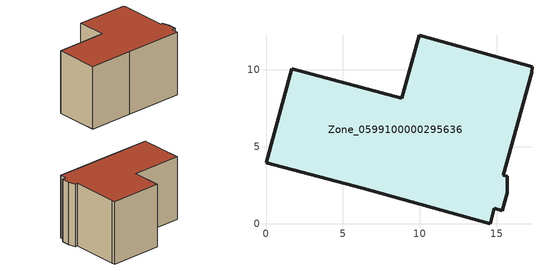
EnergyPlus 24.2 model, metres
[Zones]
Zone_0599100000295636
 floor ground (C_G): 0,3.96 1.67,10.06 8.84,8.13 9.97,12.22 17.29,10.19 17.28,9.78 15.43,3.15 15.68,3.08 15.68,2 15.36,0.84 14.85,0.98 14.57,0 6.3,2.29 z0
 wall outside (C_F): 1.67,10.06 0,3.96 6.3,2.29 14.57,0 14.85,0.98 15.36,0.84 15.68,2 15.68,3.08 15.43,3.15 17.28,9.78 17.29,10.19 9.97,12.22 8.84,8.13 1.67,10.06 z0:9.22
 roof outside (C_R): 15.68,3.08 15.43,3.15 17.28,9.78 17.29,10.19 9.97,12.22 8.84,8.13 1.67,10.06 0,3.96 6.3,2.29 14.57,0 14.85,0.98 15.36,0.84 15.68,2 z9.22
[BUILDING]
Pand.0599100000295636: North Axis=0; Terrain=City; Loads Convergence Tolerance Value=0.04; Temperature Convergence Tolerance Value=0.4; Solar Distribution=FullExterior; Maximum Number of Warmup Days=25; Minimum Number of Warmup Days=1
[Site:Location]
Rotterdam.The.Hague.AP_ZH_NLD Design_Conditions: Latitude=51.96; Longitude=4.45; Time Zone=1; Elevation=-4.5
[SITE:GROUNDTEMPERATURE:BUILDINGSURFACE]
18, 18, 18, 18, 18, 18, 18, 18, 18, 18, 18, 18
[MATERIAL] Thermal Absorptance=0.9; Solar Absorptance=0.7; Visible Absorptance=0.7
Name | Roughness | Thickness | Conductivity | Density | Specific Heat
G.D.1965 | MediumSmooth | 0.15 | 1 | 540 | 1210
F.D.1965 | Rough | 0.3 | 0.857143 | 1920 | 840
R.D.1965 | MediumRough | 0.2 | 0.08 | 1500 | 1000
[CONSTRUCTION]
C_G: G.D.1965
C_F: F.D.1965
C_R: R.D.1965
[ZONE]
Zone_0599100000295636: Type=1; Multiplier=1; Ceiling Height=Autocalculate; Volume=Autocalculate; Floor Area=autocalculate; Part of Total Floor Area=Yes
[ZONEINFILTRATION:DESIGNFLOWRATE]
Infil_Zone_0599100000295636: Zone or ZoneList or Space or SpaceList=Zone_0599100000295636; Schedule=AlwaysOn; Design Flow Rate Calculation Method=Flow/Area; Flow Rate per Floor Area=0.0042; Constant Term Coefficient=1; Temperature Term Coefficient=0; Velocity Term Coefficient=0; Velocity Squared Term Coefficient=0
[HVACTEMPLATE:ZONE:IDEALLOADSAIRSYSTEM]
Zone_0599100000295636: Maximum Heating Supply Air Temperature=50; Minimum Cooling Supply Air Temperature=13; Maximum Heating Supply Air Humidity Ratio=0.0156; Minimum Cooling Supply Air Humidity Ratio=0.0077; Heating Limit=NoLimit; Cooling Limit=NoLimit; Dehumidification Control Type=ConstantSensibleHeatRatio; Cooling Sensible Heat Ratio=0.7; Dehumidification Setpoint=60; Humidification Control Type=None; Humidification Setpoint=30; Outdoor Air Method=None; Outdoor Air Flow Rate per Person=0.00944; Outdoor Air Flow Rate per Zone Floor Area=0; Outdoor Air Flow Rate per Zone=0; Demand Controlled Ventilation Type=None; Outdoor Air Economizer Type=NoEconomizer; Heat Recovery Type=None; Sensible Heat Recovery Effectiveness=0.7; Latent Heat Recovery Effectiveness=0.65
[ZONECONTROL:THERMOSTAT]
ThermostatControl_Zone_0599100000295636: Zone or ZoneList=Zone_0599100000295636; Control Type Schedule=DualSetpointControlType; Control 1=Thermostat_Zone_0599100000295636; Temperature Difference Between Cutout And Setpoint=0
[THERMOSTATSETPOINT:DUALSETPOINT]
Thermostat_Zone_0599100000295636: Heating Setpoint Temperature Schedule=HeatingSetpoint_Zone_0599100000295636; Cooling Setpoint Temperature Schedule=CoolingSetpoint_Zone_0599100000295636
[SCHEDULE:COMPACT]
HeatingSetpoint_Zone_0599100000295636: Through: 12/31, For: AllDays, Until: 24:00, 21
CoolingSetpoint_Zone_0599100000295636: Through: 12/31, For: AllDays, Until: 24:00, 24
DualSetpointControlType: Through: 12/31, For: AllDays, Until: 24:00, 4
AlwaysOn: Through: 12/31, For: AllDays, Until: 24:00, 1
